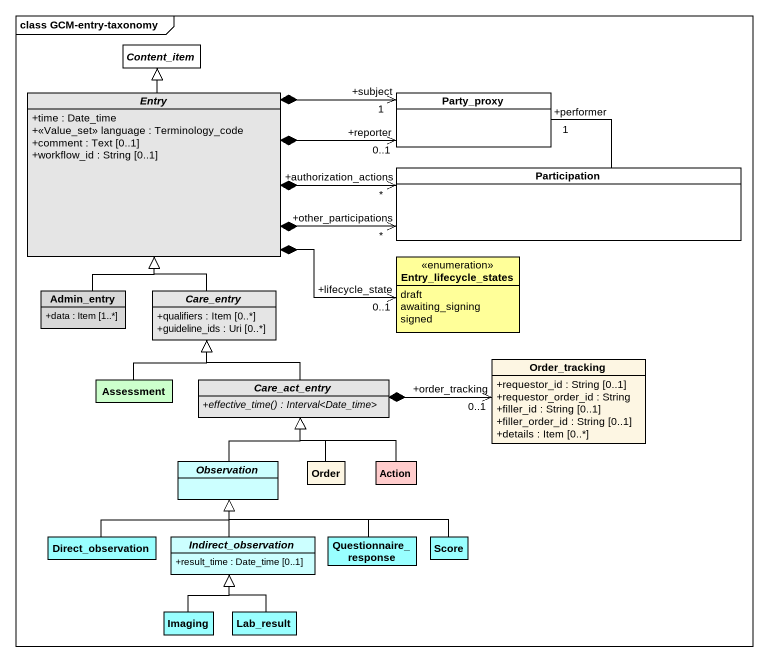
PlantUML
@startuml
mainframe class GCM-entry-taxonomy
hide circle
hide empty members
skinparam classAttributeIconSize 0
abstract class Content_item #FFFFFF
abstract class Entry #E5E5E5 {
  +time : Date_time
  +<<Value_set>> language : Terminology_code
  +comment : Text [0..1]
  +workflow_id : String [0..1]
}
class Party_proxy #FFFFFF
class Participation #FFFFFF
class Admin_entry #D8D8D8 {
  +data : Item [1..*]
}
abstract class Care_entry #E5E5E5 {
  +qualifiers : Item [0..*]
  +guideline_ids : Uri [0..*]
}
enum Entry_lifecycle_states #FFFF99 {
  draft
  awaiting_signing
  signed
}
class Assessment #CCFFCC
abstract class Care_act_entry #E5E5E5 {
  {abstract} +effective_time() : Interval<Date_time>
}
class Order_tracking {
  +requestor_id : String [0..1]
  +requestor_order_id : String
  +filler_id : String [0..1]
  +filler_order_id : String [0..1]
  +details : Item [0..*]
}
abstract class Observation #CCFFFF
class Order
class "Action" as Action_ #FFCCCC
class Direct_observation #99FFFF
abstract class Indirect_observation #CCFFFF {
  +result_time : Date_time [0..1]
}
class Questionnaire_response #99FFFF
class Score #99FFFF
class Imaging #99FFFF
class Lab_result #99FFFF
Entry -up-|> Content_item
Entry *-right-> "+reporter\n0..1" Party_proxy
Entry *-right-> "+subject\n1" Party_proxy
Entry *-right-> "+authorization_actions\n*" Participation
Participation "+other_participations\n*" <-left-* Entry
Participation -up- "+performer\n1" Party_proxy
Admin_entry -up-|> Entry
Care_entry -up-|> Entry
Entry_lifecycle_states "+lifecycle_state\n0..1" <-left-* Entry
Assessment -up-|> Care_entry
Care_act_entry -up-|> Care_entry
Care_act_entry *-right-> "+order_tracking\n0..1" Order_tracking
Observation -up-|> Care_act_entry
Order -up-|> Care_act_entry
Action_ -up-|> Care_act_entry
Direct_observation -right-|> Observation
Indirect_observation -up-|> Observation
Questionnaire_response -left-|> Observation
Score -left-|> Observation
Imaging -up-|> Indirect_observation
Lab_result -up-|> Indirect_observation
@enduml
